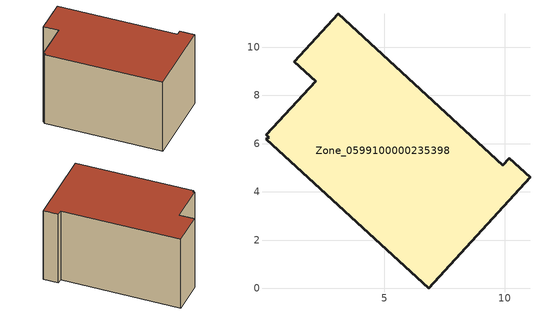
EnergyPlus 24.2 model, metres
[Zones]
Zone_0599100000235398
 floor ground (C_G): 1.25,9.41 3.08,11.39 9.9,5.11 10.17,5.4 11.04,4.6 6.83,0 0.1,6.17 0.19,6.26 0.08,6.36 2.14,8.6 z0
 wall outside (C_F): 3.08,11.39 1.25,9.41 2.14,8.6 0.08,6.36 0.19,6.26 0.1,6.17 6.83,0 11.04,4.6 10.17,5.4 9.9,5.11 3.08,11.39 z0:6.08
 roof outside (C_R): 9.9,5.11 3.08,11.39 1.25,9.41 2.14,8.6 0.08,6.36 0.19,6.26 0.1,6.17 6.83,0 11.04,4.6 10.17,5.4 z6.08
[BUILDING]
Pand.0599100000235398: North Axis=0; Terrain=City; Loads Convergence Tolerance Value=0.04; Temperature Convergence Tolerance Value=0.4; Solar Distribution=FullExterior; Maximum Number of Warmup Days=25; Minimum Number of Warmup Days=1
[Site:Location]
Rotterdam.The.Hague.AP_ZH_NLD Design_Conditions: Latitude=51.96; Longitude=4.45; Time Zone=1; Elevation=-4.5
[SITE:GROUNDTEMPERATURE:BUILDINGSURFACE]
18, 18, 18, 18, 18, 18, 18, 18, 18, 18, 18, 18
[MATERIAL] Thermal Absorptance=0.9; Solar Absorptance=0.7; Visible Absorptance=0.7
Name | Roughness | Thickness | Conductivity | Density | Specific Heat
G.TC.1975-1991 | MediumSmooth | 0.15 | 0.288461 | 540 | 1210
F.TC.1975-1991 | Rough | 0.3 | 0.230769 | 1920 | 840
R.TC.1975-1991 | MediumRough | 0.2 | 0.153846 | 1500 | 1000
[CONSTRUCTION]
C_G: G.TC.1975-1991
C_F: F.TC.1975-1991
C_R: R.TC.1975-1991
[ZONE]
Zone_0599100000235398: Type=1; Multiplier=1; Ceiling Height=Autocalculate; Volume=Autocalculate; Floor Area=autocalculate; Part of Total Floor Area=Yes
[ZONEINFILTRATION:DESIGNFLOWRATE]
Infil_Zone_0599100000235398: Zone or ZoneList or Space or SpaceList=Zone_0599100000235398; Schedule=AlwaysOn; Design Flow Rate Calculation Method=Flow/Area; Flow Rate per Floor Area=0.003; Constant Term Coefficient=1; Temperature Term Coefficient=0; Velocity Term Coefficient=0; Velocity Squared Term Coefficient=0
[HVACTEMPLATE:ZONE:IDEALLOADSAIRSYSTEM]
Zone_0599100000235398: Maximum Heating Supply Air Temperature=50; Minimum Cooling Supply Air Temperature=13; Maximum Heating Supply Air Humidity Ratio=0.0156; Minimum Cooling Supply Air Humidity Ratio=0.0077; Heating Limit=NoLimit; Cooling Limit=NoLimit; Dehumidification Control Type=ConstantSensibleHeatRatio; Cooling Sensible Heat Ratio=0.7; Dehumidification Setpoint=60; Humidification Control Type=None; Humidification Setpoint=30; Outdoor Air Method=None; Outdoor Air Flow Rate per Person=0.00944; Outdoor Air Flow Rate per Zone Floor Area=0; Outdoor Air Flow Rate per Zone=0; Demand Controlled Ventilation Type=None; Outdoor Air Economizer Type=NoEconomizer; Heat Recovery Type=None; Sensible Heat Recovery Effectiveness=0.7; Latent Heat Recovery Effectiveness=0.65
[ZONECONTROL:THERMOSTAT]
ThermostatControl_Zone_0599100000235398: Zone or ZoneList=Zone_0599100000235398; Control Type Schedule=DualSetpointControlType; Control 1=Thermostat_Zone_0599100000235398; Temperature Difference Between Cutout And Setpoint=0
[THERMOSTATSETPOINT:DUALSETPOINT]
Thermostat_Zone_0599100000235398: Heating Setpoint Temperature Schedule=HeatingSetpoint_Zone_0599100000235398; Cooling Setpoint Temperature Schedule=CoolingSetpoint_Zone_0599100000235398
[SCHEDULE:COMPACT]
HeatingSetpoint_Zone_0599100000235398: Through: 12/31, For: AllDays, Until: 24:00, 21
CoolingSetpoint_Zone_0599100000235398: Through: 12/31, For: AllDays, Until: 24:00, 24
DualSetpointControlType: Through: 12/31, For: AllDays, Until: 24:00, 4
AlwaysOn: Through: 12/31, For: AllDays, Until: 24:00, 1
